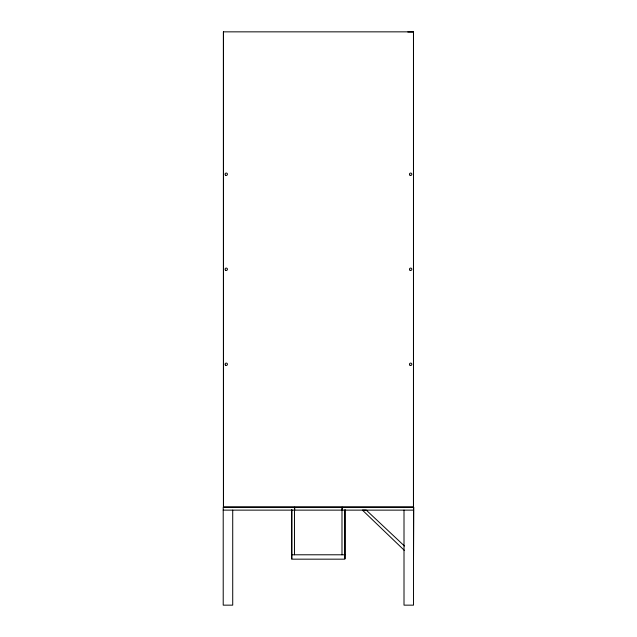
<?xml version="1.0" encoding="UTF-8"?>
<svg xmlns="http://www.w3.org/2000/svg" width="637" height="637" viewBox="0 0 637 637"><rect width="100%" height="100%" fill="white"/><g stroke="black" fill="none" stroke-linecap="round" stroke-linejoin="round"><path stroke-width="0.96" d="M413.461 506.948L413.461 31.85L223.42 31.85L223.42 506.948L413.461 506.948L413.517 31.993L407.815 31.993M413.517 559.167L413.787 507.283M413.517 507.283L223.213 507.283L223.213 605.15L232.72 605.15L232.72 510.133M223.213 510.133L413.517 510.133M291.627 554.787L344.84 554.787M404.431 545.997L366.275 510.133L362.389 510.11L404.28 550.312M413.517 32.184L413.517 605.15L404.009 605.15L404.009 510.133M345.103 509.64L345.103 558.697M344.84 510.11L344.84 559.167L291.627 559.167L291.627 510.11M342.252 507.283L342.252 510.133M341.989 507.283L341.989 554.787M294.74 507.283L294.74 510.133M294.477 507.283L294.477 554.787M291.889 509.64L291.889 558.697M223.42 31.85L223.476 507.283M410.069 270.287A1.186 1.186 0 0 0 411.852 269.26A1.186 1.186 0 0 0 410.069 268.233A1.186 1.186 0 0 0 410.069 270.287M410.069 365.304A1.186 1.186 0 0 0 411.852 364.276A1.186 1.186 0 0 0 410.069 363.249A1.186 1.186 0 0 0 410.069 365.304M410.069 175.271A1.186 1.186 0 0 0 411.852 174.235A1.186 1.186 0 0 0 410.069 173.208A1.186 1.186 0 0 0 410.069 175.271M225.418 365.12A1.186 1.186 0 0 0 227.401 364.587A1.186 1.186 0 0 0 225.944 363.13A1.186 1.186 0 0 0 225.418 365.12M225.657 175.271A1.186 1.186 0 0 0 227.441 174.235A1.186 1.186 0 0 0 225.657 173.208A1.186 1.186 0 0 0 225.657 175.271M225.657 270.287A1.186 1.186 0 0 0 227.441 269.26A1.186 1.186 0 0 0 225.657 268.233A1.186 1.186 0 0 0 225.657 270.287"/></g></svg>
